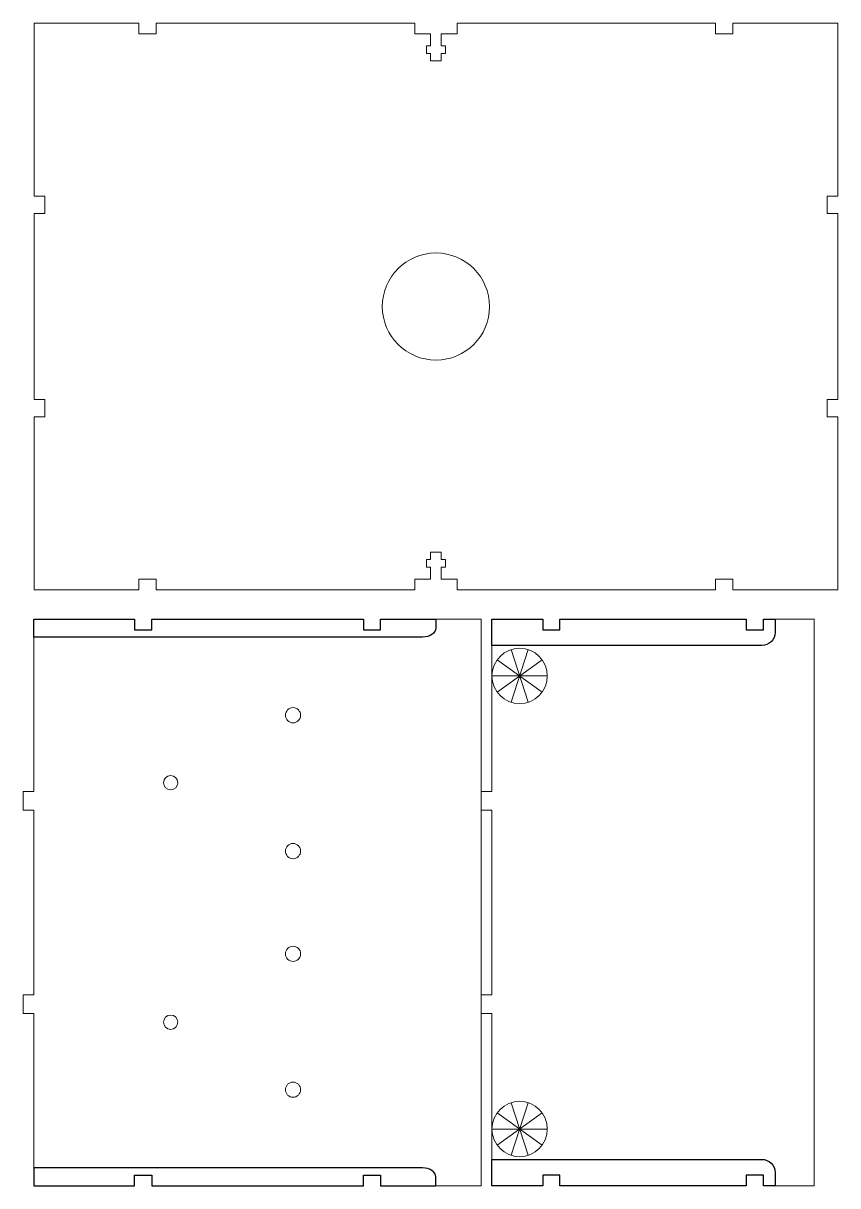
# Model space of a CAD drawing. Header units: millimetres. Extents: x -291 to 272, y -361 to 387.
# Drawn here: x -18 to 209.9, y -357.2 to -31.6 of the extents above; entities that cross this region are included whole.
import ezdxf

# ---------------------------------------------------------------- set-up
doc = ezdxf.new("R2010")
doc.units = ezdxf.units.MM
doc.header["$MEASUREMENT"] = 0
doc.layers.add('ChristianiaBike', color=7, linetype='Continuous')

msp = doc.modelspace()

# ---------------------------------------------------------------- linework, layer by layer
at = {"layer": 'ChristianiaBike', "color": 1, "lineweight": 9}
for points, knots in [([(91.5417, -187.3271), (91.5417, -187.3271), (91.5417, -190.3274), (91.5417, -190.3274), (91.5417, -190.3274), (91.5417, -190.3274), (19.1926, -190.3274), (19.1926, -190.3274), (19.1926, -190.3274), (19.1926, -190.3274), (19.1919, -187.3271), (19.1919, -187.3271), (19.1919, -187.3271), (19.1919, -187.3271), (14.3722, -187.3274), (14.3722, -187.3274), (14.3722, -187.3274), (14.3722, -187.3274), (14.3722, -190.3274), (14.3722, -190.3274), (14.3722, -190.3274), (14.3722, -190.3274), (-14.985, -190.3274), (-14.985, -190.3274), (-14.985, -190.3274), (-14.985, -190.3274), (-14.985, -141.878), (-14.985, -141.878), (-14.985, -141.878), (-14.985, -141.878), (-11.9853, -141.8777), (-11.9853, -141.8777), (-11.9853, -141.8777), (-11.9853, -141.8777), (-11.985, -137.0579), (-11.985, -137.0579), (-11.985, -137.0579), (-11.985, -137.0579), (-14.9853, -137.0579), (-14.9853, -137.0579), (-14.9853, -137.0579), (-14.9853, -137.0579), (-14.9853, -84.9168), (-14.9853, -84.9168), (-14.9853, -84.9168), (-14.9853, -84.9168), (-11.985, -84.9168), (-11.985, -84.9168), (-11.985, -84.9168), (-11.985, -84.9168), (-11.985, -80.0967), (-11.985, -80.0967), (-11.985, -80.0967), (-11.985, -80.0967), (-14.9853, -80.0967), (-14.9853, -80.0967), (-14.9853, -80.0967), (-14.9853, -80.0967), (-14.985, -31.6473), (-14.985, -31.6473), (-14.985, -31.6473), (-14.985, -31.6473), (14.3722, -31.6473), (14.3722, -31.6473), (14.3722, -31.6473), (14.3722, -31.6473), (14.3722, -34.6473), (14.3722, -34.6473), (14.3722, -34.6473), (14.3722, -34.6473), (19.1926, -34.6473), (19.1926, -34.6473), (19.1926, -34.6473), (19.1926, -34.6473), (19.1926, -31.6473), (19.1926, -31.6473), (19.1926, -31.6473), (19.1926, -31.6473), (91.5417, -31.6473), (91.5417, -31.6473), (91.5417, -31.6473), (91.5417, -31.6473), (91.5424, -34.6473), (91.5424, -34.6473), (91.5424, -34.6473), (91.5424, -34.6473), (95.9797, -34.6473), (95.9797, -34.6473), (95.9797, -34.6473), (95.9797, -34.6473), (95.9797, -37.9773), (95.9797, -37.9773), (95.9797, -37.9773), (95.9797, -37.9773), (94.8201, -37.9773), (94.8201, -37.9773), (94.8201, -37.9773), (94.8201, -37.9773), (94.8201, -40.1474), (94.8201, -40.1474), (94.8201, -40.1474), (94.8201, -40.1474), (95.9797, -40.1474), (95.9797, -40.1474), (95.9797, -40.1474), (95.9797, -40.1474), (95.9797, -42.1473), (95.9797, -42.1473), (95.9797, -42.1473), (95.9797, -42.1473), (98.9797, -42.1476), (98.9797, -42.1476), (98.9797, -42.1476), (98.9797, -42.1476), (98.9797, -40.1474), (98.9797, -40.1474), (98.9797, -40.1474), (98.9797, -40.1474), (100.14, -40.1474), (100.14, -40.1474), (100.14, -40.1474), (100.14, -40.1474), (100.14, -37.9773), (100.14, -37.9773), (100.14, -37.9773), (100.14, -37.9773), (98.9797, -37.9773), (98.9797, -37.9773), (98.9797, -37.9773), (98.9797, -37.9773), (98.9797, -34.6473), (98.9797, -34.6473), (98.9797, -34.6473), (98.9797, -34.6473), (103.4176, -34.6473), (103.4176, -34.6473), (103.4176, -34.6473), (103.4176, -34.6473), (103.4183, -31.6473), (103.4183, -31.6473), (103.4183, -31.6473), (103.4183, -31.6473), (175.7667, -31.6473), (175.7667, -31.6473), (175.7667, -31.6473), (175.7667, -31.6473), (175.7667, -34.6477), (175.7667, -34.6477), (175.7667, -34.6477), (175.7667, -34.6477), (180.5878, -34.6477), (180.5878, -34.6477), (180.5878, -34.6477), (180.5878, -34.6477), (180.5878, -31.6473), (180.5878, -31.6473), (180.5878, -31.6473), (180.5878, -31.6473), (209.9441, -31.6473), (209.9441, -31.6473), (209.9441, -31.6473), (209.9441, -31.6473), (209.9448, -80.0967), (209.9448, -80.0967), (209.9448, -80.0967), (209.9448, -80.0967), (206.9441, -80.0967), (206.9441, -80.0967), (206.9441, -80.0967), (206.9441, -80.0967), (206.9448, -84.9171), (206.9448, -84.9171), (206.9448, -84.9171), (206.9448, -84.9171), (209.9448, -84.9168), (209.9448, -84.9168), (209.9448, -84.9168), (209.9448, -84.9168), (209.9448, -137.0579), (209.9448, -137.0579), (209.9448, -137.0579), (209.9448, -137.0579), (206.9441, -137.0579), (206.9441, -137.0579), (206.9441, -137.0579), (206.9441, -137.0579), (206.9448, -141.8777), (206.9448, -141.8777), (206.9448, -141.8777), (206.9448, -141.8777), (209.9441, -141.8777), (209.9441, -141.8777), (209.9441, -141.8777), (209.9441, -141.8777), (209.9441, -190.3271), (209.9441, -190.3271), (209.9441, -190.3271), (209.9441, -190.3271), (180.5878, -190.3274), (180.5878, -190.3274), (180.5878, -190.3274), (180.5878, -190.3274), (180.5871, -187.3271), (180.5871, -187.3271), (180.5871, -187.3271), (180.5871, -187.3271), (175.7674, -187.3274), (175.7674, -187.3274), (175.7674, -187.3274), (175.7674, -187.3274), (175.7667, -190.3274), (175.7667, -190.3274), (175.7667, -190.3274), (175.7667, -190.3274), (103.4176, -190.3271), (103.4176, -190.3271), (103.4176, -190.3271), (103.4176, -190.3271), (103.4176, -187.3274), (103.4176, -187.3274), (103.4176, -187.3274), (103.4176, -187.3274), (98.9797, -187.3274), (98.9797, -187.3274), (98.9797, -187.3274), (98.9797, -187.3274), (98.9797, -183.9974), (98.9797, -183.9974), (98.9797, -183.9974), (98.9797, -183.9974), (100.1393, -183.9974), (100.1393, -183.9974), (100.1393, -183.9974), (100.1393, -183.9974), (100.1393, -181.8273), (100.1393, -181.8273), (100.1393, -181.8273), (100.1393, -181.8273), (98.9797, -181.8273), (98.9797, -181.8273), (98.9797, -181.8273), (98.9797, -181.8273), (98.9797, -179.8271), (98.9797, -179.8271), (98.9797, -179.8271), (98.9797, -179.8271), (95.9797, -179.8274), (95.9797, -179.8274), (95.9797, -179.8274), (95.9797, -179.8274), (95.9797, -181.8273), (95.9797, -181.8273), (95.9797, -181.8273), (95.9797, -181.8273), (94.8194, -181.8273), (94.8194, -181.8273), (94.8194, -181.8273), (94.8194, -181.8273), (94.8194, -183.9974), (94.8194, -183.9974), (94.8194, -183.9974), (94.8194, -183.9974), (95.9797, -183.9974), (95.9797, -183.9974), (95.9797, -183.9974), (95.9797, -183.9974), (95.9797, -187.3274), (95.9797, -187.3274), (95.9797, -187.3274), (95.9797, -187.3274), (91.5417, -187.3271), (91.5417, -187.3271)], [0, 0, 0, 0, 0.01449275, 0.01449275, 0.01449275, 0.01449275, 0.02898551, 0.02898551, 0.02898551, 0.02898551, 0.04347826, 0.04347826, 0.04347826, 0.04347826, 0.05797101, 0.05797101, 0.05797101, 0.05797101, 0.07246377, 0.07246377, 0.07246377, 0.07246377, 0.08695652, 0.08695652, 0.08695652, 0.08695652, 0.10144928, 0.10144928, 0.10144928, 0.10144928, 0.11594203, 0.11594203, 0.11594203, 0.11594203, 0.13043478, 0.13043478, 0.13043478, 0.13043478, 0.14492754, 0.14492754, 0.14492754, 0.14492754, 0.15942029, 0.15942029, 0.15942029, 0.15942029, 0.17391304, 0.17391304, 0.17391304, 0.17391304, 0.1884058, 0.1884058, 0.1884058, 0.1884058, 0.20289855, 0.20289855, 0.20289855, 0.20289855, 0.2173913, 0.2173913, 0.2173913, 0.2173913, 0.23188406, 0.23188406, 0.23188406, 0.23188406, 0.24637681, 0.24637681, 0.24637681, 0.24637681, 0.26086957, 0.26086957, 0.26086957, 0.26086957, 0.27536232, 0.27536232, 0.27536232, 0.27536232, 0.28985507, 0.28985507, 0.28985507, 0.28985507, 0.30434783, 0.30434783, 0.30434783, 0.30434783, 0.31884058, 0.31884058, 0.31884058, 0.31884058, 0.33333333, 0.33333333, 0.33333333, 0.33333333, 0.34782609, 0.34782609, 0.34782609, 0.34782609, 0.36231884, 0.36231884, 0.36231884, 0.36231884, 0.37681159, 0.37681159, 0.37681159, 0.37681159, 0.39130435, 0.39130435, 0.39130435, 0.39130435, 0.4057971, 0.4057971, 0.4057971, 0.4057971, 0.42028986, 0.42028986, 0.42028986, 0.42028986, 0.43478261, 0.43478261, 0.43478261, 0.43478261, 0.44927536, 0.44927536, 0.44927536, 0.44927536, 0.46376812, 0.46376812, 0.46376812, 0.46376812, 0.47826087, 0.47826087, 0.47826087, 0.47826087, 0.49275362, 0.49275362, 0.49275362, 0.49275362, 0.50724638, 0.50724638, 0.50724638, 0.50724638, 0.52173913, 0.52173913, 0.52173913, 0.52173913, 0.53623188, 0.53623188, 0.53623188, 0.53623188, 0.55072464, 0.55072464, 0.55072464, 0.55072464, 0.56521739, 0.56521739, 0.56521739, 0.56521739, 0.57971014, 0.57971014, 0.57971014, 0.57971014, 0.5942029, 0.5942029, 0.5942029, 0.5942029, 0.60869565, 0.60869565, 0.60869565, 0.60869565, 0.62318841, 0.62318841, 0.62318841, 0.62318841, 0.63768116, 0.63768116, 0.63768116, 0.63768116, 0.65217391, 0.65217391, 0.65217391, 0.65217391, 0.66666667, 0.66666667, 0.66666667, 0.66666667, 0.68115942, 0.68115942, 0.68115942, 0.68115942, 0.69565217, 0.69565217, 0.69565217, 0.69565217, 0.71014493, 0.71014493, 0.71014493, 0.71014493, 0.72463768, 0.72463768, 0.72463768, 0.72463768, 0.73913043, 0.73913043, 0.73913043, 0.73913043, 0.75362319, 0.75362319, 0.75362319, 0.75362319, 0.76811594, 0.76811594, 0.76811594, 0.76811594, 0.7826087, 0.7826087, 0.7826087, 0.7826087, 0.79710145, 0.79710145, 0.79710145, 0.79710145, 0.8115942, 0.8115942, 0.8115942, 0.8115942, 0.82608696, 0.82608696, 0.82608696, 0.82608696, 0.84057971, 0.84057971, 0.84057971, 0.84057971, 0.85507246, 0.85507246, 0.85507246, 0.85507246, 0.86956522, 0.86956522, 0.86956522, 0.86956522, 0.88405797, 0.88405797, 0.88405797, 0.88405797, 0.89855072, 0.89855072, 0.89855072, 0.89855072, 0.91304348, 0.91304348, 0.91304348, 0.91304348, 0.92753623, 0.92753623, 0.92753623, 0.92753623, 0.94202899, 0.94202899, 0.94202899, 0.94202899, 0.95652174, 0.95652174, 0.95652174, 0.95652174, 0.97101449, 0.97101449, 0.97101449, 0.97101449, 1, 1, 1, 1]), ([(112.4796, -110.9872), (112.4796, -119.272), (105.7637, -125.9875), (97.4797, -125.9875), (97.4797, -125.9875), (89.1956, -125.9875), (82.4797, -119.272), (82.479, -110.9872), (82.479, -110.9872), (82.479, -102.7028), (89.1949, -95.9879), (97.4797, -95.9876), (97.4797, -95.9876), (105.7637, -95.9876), (112.4796, -102.7028), (112.4796, -110.9872)], [0, 0, 0, 0, 0.2, 0.2, 0.2, 0.2, 0.4, 0.4, 0.4, 0.4, 0.6, 0.6, 0.6, 0.6, 1, 1, 1, 1]), ([(-18.0203, -303.7861), (-18.0203, -303.7861), (-15.0203, -303.7861), (-15.0203, -303.7861), (-15.0203, -303.7861), (-15.0203, -303.7861), (-15.0203, -252.0049), (-15.0203, -252.0049), (-15.0203, -252.0049), (-15.0203, -252.0049), (-18.0203, -252.0049), (-18.0203, -252.0049), (-18.0203, -252.0049), (-18.0203, -252.0049), (-18.0203, -246.8256), (-18.0203, -246.8256), (-18.0203, -246.8256), (-18.0203, -246.8256), (-15.0203, -246.8256), (-15.0203, -246.8256), (-15.0203, -246.8256), (-15.0203, -246.8256), (-15.0203, -198.5557), (-15.0203, -198.5557), (-15.0203, -198.5557), (-15.0203, -198.5557), (13.151, -198.5557), (13.151, -198.5557), (13.151, -198.5557), (13.151, -198.5557), (13.151, -201.5557), (13.151, -201.5557), (13.151, -201.5557), (13.151, -201.5557), (17.9713, -201.5557), (17.9713, -201.5557), (17.9713, -201.5557), (17.9713, -201.5557), (17.9713, -198.5557), (17.9713, -198.5557), (17.9713, -198.5557), (17.9713, -198.5557), (77.1681, -198.5557), (77.1681, -198.5557), (77.1681, -198.5557), (77.1681, -198.5557), (77.1681, -201.5557), (77.1681, -201.5557), (77.1681, -201.5557), (77.1681, -201.5557), (81.9881, -201.5557), (81.9881, -201.5557), (81.9881, -201.5557), (81.9881, -201.5557), (81.9881, -198.5557), (81.9881, -198.5557), (81.9881, -198.5557), (81.9881, -198.5557), (110.16, -198.556), (110.16, -198.556), (110.16, -198.556), (110.16, -198.556), (110.16, -357.2361), (110.16, -357.2361), (110.16, -357.2361), (110.16, -357.2361), (81.9881, -357.2361), (81.9881, -357.2361), (81.9881, -357.2361), (81.9881, -357.2361), (81.9881, -354.2361), (81.9881, -354.2361), (81.9881, -354.2361), (81.9881, -354.2361), (77.1681, -354.2361), (77.1681, -354.2361), (77.1681, -354.2361), (77.1681, -354.2361), (77.1681, -357.2361), (77.1681, -357.2361), (77.1681, -357.2361), (77.1681, -357.2361), (17.9713, -357.2361), (17.9713, -357.2361), (17.9713, -357.2361), (17.9713, -357.2361), (17.9713, -354.2361), (17.9713, -354.2361), (17.9713, -354.2361), (17.9713, -354.2361), (13.151, -354.2361), (13.151, -354.2361), (13.151, -354.2361), (13.151, -354.2361), (13.151, -357.2361), (13.151, -357.2361), (13.151, -357.2361), (13.151, -357.2361), (-15.0203, -357.2361), (-15.0203, -357.2361), (-15.0203, -357.2361), (-15.0203, -357.2361), (-15.0203, -308.9662), (-15.0203, -308.9662), (-15.0203, -308.9662), (-15.0203, -308.9662), (-18.0203, -308.9662), (-18.0203, -308.9662), (-18.0203, -308.9662), (-18.0203, -308.9662), (-18.0203, -303.7861), (-18.0203, -303.7861)], [0, 0, 0, 0, 0.03448276, 0.03448276, 0.03448276, 0.03448276, 0.06896552, 0.06896552, 0.06896552, 0.06896552, 0.10344828, 0.10344828, 0.10344828, 0.10344828, 0.13793103, 0.13793103, 0.13793103, 0.13793103, 0.17241379, 0.17241379, 0.17241379, 0.17241379, 0.20689655, 0.20689655, 0.20689655, 0.20689655, 0.24137931, 0.24137931, 0.24137931, 0.24137931, 0.27586207, 0.27586207, 0.27586207, 0.27586207, 0.31034483, 0.31034483, 0.31034483, 0.31034483, 0.34482759, 0.34482759, 0.34482759, 0.34482759, 0.37931034, 0.37931034, 0.37931034, 0.37931034, 0.4137931, 0.4137931, 0.4137931, 0.4137931, 0.44827586, 0.44827586, 0.44827586, 0.44827586, 0.48275862, 0.48275862, 0.48275862, 0.48275862, 0.51724138, 0.51724138, 0.51724138, 0.51724138, 0.55172414, 0.55172414, 0.55172414, 0.55172414, 0.5862069, 0.5862069, 0.5862069, 0.5862069, 0.62068966, 0.62068966, 0.62068966, 0.62068966, 0.65517241, 0.65517241, 0.65517241, 0.65517241, 0.68965517, 0.68965517, 0.68965517, 0.68965517, 0.72413793, 0.72413793, 0.72413793, 0.72413793, 0.75862069, 0.75862069, 0.75862069, 0.75862069, 0.79310345, 0.79310345, 0.79310345, 0.79310345, 0.82758621, 0.82758621, 0.82758621, 0.82758621, 0.86206897, 0.86206897, 0.86206897, 0.86206897, 0.89655172, 0.89655172, 0.89655172, 0.89655172, 0.93103448, 0.93103448, 0.93103448, 0.93103448, 1, 1, 1, 1]), ([(110.16, -303.7868), (110.16, -303.7868), (113.16, -303.7868), (113.16, -303.7868), (113.16, -303.7868), (113.16, -303.7868), (113.16, -252.0056), (113.16, -252.0056), (113.16, -252.0056), (113.16, -252.0056), (110.16, -252.0056), (110.16, -252.0056), (110.16, -252.0056), (110.16, -252.0056), (110.16, -246.8256), (110.16, -246.8256), (110.16, -246.8256), (110.16, -246.8256), (113.16, -246.8256), (113.16, -246.8256), (113.16, -246.8256), (113.16, -246.8256), (113.16, -198.5564), (113.16, -198.5564), (113.16, -198.5564), (113.16, -198.5564), (127.3593, -198.5564), (127.3593, -198.5564), (127.3593, -198.5564), (127.3593, -198.5564), (127.3593, -201.5557), (127.3593, -201.5557), (127.3593, -201.5557), (127.3593, -201.5557), (132.179, -201.5557), (132.179, -201.5557), (132.179, -201.5557), (132.179, -201.5557), (132.179, -198.5564), (132.179, -198.5564), (132.179, -198.5564), (132.179, -198.5564), (184.3205, -198.5564), (184.3205, -198.5564), (184.3205, -198.5564), (184.3205, -198.5564), (184.3205, -201.5557), (184.3205, -201.5557), (184.3205, -201.5557), (184.3205, -201.5557), (189.1402, -201.5557), (189.1402, -201.5557), (189.1402, -201.5557), (189.1402, -201.5557), (189.1402, -198.5564), (189.1402, -198.5564), (189.1402, -198.5564), (189.1402, -198.5564), (203.3402, -198.5564), (203.3402, -198.5564), (203.3402, -198.5564), (203.3402, -198.5564), (203.3402, -357.2361), (203.3402, -357.2361), (203.3402, -357.2361), (203.3402, -357.2361), (189.1402, -357.2361), (189.1402, -357.2361), (189.1402, -357.2361), (189.1402, -357.2361), (189.1402, -354.2361), (189.1402, -354.2361), (189.1402, -354.2361), (189.1402, -354.2361), (184.3205, -354.2361), (184.3205, -354.2361), (184.3205, -354.2361), (184.3205, -354.2361), (184.3205, -357.2361), (184.3205, -357.2361), (184.3205, -357.2361), (184.3205, -357.2361), (132.179, -357.2361), (132.179, -357.2361), (132.179, -357.2361), (132.179, -357.2361), (132.179, -354.2361), (132.179, -354.2361), (132.179, -354.2361), (132.179, -354.2361), (127.3593, -354.2361), (127.3593, -354.2361), (127.3593, -354.2361), (127.3593, -354.2361), (127.3593, -357.2361), (127.3593, -357.2361), (127.3593, -357.2361), (127.3593, -357.2361), (113.16, -357.2361), (113.16, -357.2361), (113.16, -357.2361), (113.16, -357.2361), (113.16, -308.9662), (113.16, -308.9662), (113.16, -308.9662), (113.16, -308.9662), (110.16, -308.9662), (110.16, -308.9662), (110.16, -308.9662), (110.16, -308.9662), (110.16, -303.7868), (110.16, -303.7868)], [0, 0, 0, 0, 0.03448276, 0.03448276, 0.03448276, 0.03448276, 0.06896552, 0.06896552, 0.06896552, 0.06896552, 0.10344828, 0.10344828, 0.10344828, 0.10344828, 0.13793103, 0.13793103, 0.13793103, 0.13793103, 0.17241379, 0.17241379, 0.17241379, 0.17241379, 0.20689655, 0.20689655, 0.20689655, 0.20689655, 0.24137931, 0.24137931, 0.24137931, 0.24137931, 0.27586207, 0.27586207, 0.27586207, 0.27586207, 0.31034483, 0.31034483, 0.31034483, 0.31034483, 0.34482759, 0.34482759, 0.34482759, 0.34482759, 0.37931034, 0.37931034, 0.37931034, 0.37931034, 0.4137931, 0.4137931, 0.4137931, 0.4137931, 0.44827586, 0.44827586, 0.44827586, 0.44827586, 0.48275862, 0.48275862, 0.48275862, 0.48275862, 0.51724138, 0.51724138, 0.51724138, 0.51724138, 0.55172414, 0.55172414, 0.55172414, 0.55172414, 0.5862069, 0.5862069, 0.5862069, 0.5862069, 0.62068966, 0.62068966, 0.62068966, 0.62068966, 0.65517241, 0.65517241, 0.65517241, 0.65517241, 0.68965517, 0.68965517, 0.68965517, 0.68965517, 0.72413793, 0.72413793, 0.72413793, 0.72413793, 0.75862069, 0.75862069, 0.75862069, 0.75862069, 0.79310345, 0.79310345, 0.79310345, 0.79310345, 0.82758621, 0.82758621, 0.82758621, 0.82758621, 0.86206897, 0.86206897, 0.86206897, 0.86206897, 0.89655172, 0.89655172, 0.89655172, 0.89655172, 0.93103448, 0.93103448, 0.93103448, 0.93103448, 1, 1, 1, 1])]:
    msp.add_open_spline(points, degree=3, knots=knots, dxfattribs=at)
at = {"layer": 'ChristianiaBike', "color": 250}
for points in [[(97.4797, -201.0589), (97.4797, -199.6822), (97.4797, -198.5557), (97.4797, -198.5557), (97.4797, -198.5557), (97.4797, -198.5557), (81.9881, -198.5557), (81.9881, -198.5557), (81.9881, -198.5557), (81.9881, -198.5557), (81.9881, -201.5557), (81.9881, -201.5557), (81.9881, -201.5557), (81.9881, -201.5557), (77.1681, -201.5557), (77.1681, -201.5557), (77.1681, -201.5557), (77.1681, -201.5557), (77.1681, -198.5557), (77.1681, -198.5557), (77.1681, -198.5557), (77.1681, -198.5557), (17.971, -198.5557), (17.971, -198.5557), (17.971, -198.5557), (17.971, -198.5557), (17.971, -201.5557), (17.971, -201.5557), (17.971, -201.5557), (17.971, -201.5557), (13.151, -201.5557), (13.151, -201.5557), (13.151, -201.5557), (13.151, -201.5557), (13.151, -198.5557), (13.151, -198.5557), (13.151, -198.5557), (13.151, -198.5557), (-15.0203, -198.5557), (-15.0203, -198.5557), (-15.0203, -198.5557), (-15.0203, -198.5557), (-15.0203, -203.5614), (-15.0203, -203.5614), (-15.0203, -203.5614), (-15.0203, -203.5614), (93.7294, -203.5614), (93.7294, -203.5614), (93.7294, -203.5614), (95.7923, -203.5614), (97.4797, -202.4355), (97.4797, -201.0589)], [(113.16, -205.9399), (113.16, -205.9399), (188.66, -205.9399), (188.66, -205.9399), (188.66, -205.9399), (190.7222, -205.9399), (192.4103, -204.278), (192.4103, -202.2481), (192.4103, -202.2481), (192.4103, -200.2176), (192.4103, -198.5564), (192.4103, -198.5564), (192.4103, -198.5564), (192.4103, -198.5564), (189.1402, -198.5564), (189.1402, -198.5564), (189.1402, -198.5564), (189.1402, -198.5564), (189.1402, -201.5557), (189.1402, -201.5557), (189.1402, -201.5557), (189.1402, -201.5557), (184.3205, -201.5557), (184.3205, -201.5557), (184.3205, -201.5557), (184.3205, -201.5557), (184.3205, -198.5564), (184.3205, -198.5564), (184.3205, -198.5564), (184.3205, -198.5564), (132.179, -198.5564), (132.179, -198.5564), (132.179, -198.5564), (132.179, -198.5564), (132.179, -201.5557), (132.179, -201.5557), (132.179, -201.5557), (132.179, -201.5557), (127.3593, -201.5557), (127.3593, -201.5557), (127.3593, -201.5557), (127.3593, -201.5557), (127.3593, -198.5564), (127.3593, -198.5564), (127.3593, -198.5564), (127.3593, -198.5564), (113.16, -198.5564), (113.16, -198.5564), (113.16, -198.5564), (113.16, -198.5564), (113.16, -205.9399), (113.16, -205.9399)], [(192.4103, -357.2361), (192.4103, -357.2361), (192.4103, -355.5748), (192.4103, -353.5443), (192.4103, -353.5443), (192.4103, -351.5144), (190.7222, -349.8532), (188.66, -349.8532), (188.66, -349.8532), (188.66, -349.8532), (113.16, -349.8532), (113.16, -349.8532), (113.16, -349.8532), (113.16, -349.8532), (113.16, -357.2361), (113.16, -357.2361), (113.16, -357.2361), (113.16, -357.2361), (127.3593, -357.2361), (127.3593, -357.2361), (127.3593, -357.2361), (127.3593, -357.2361), (127.3593, -354.2361), (127.3593, -354.2361), (127.3593, -354.2361), (127.3593, -354.2361), (132.179, -354.2361), (132.179, -354.2361), (132.179, -354.2361), (132.179, -354.2361), (132.179, -357.2361), (132.179, -357.2361), (132.179, -357.2361), (132.179, -357.2361), (184.3205, -357.2361), (184.3205, -357.2361), (184.3205, -357.2361), (184.3205, -357.2361), (184.3205, -354.2361), (184.3205, -354.2361), (184.3205, -354.2361), (184.3205, -354.2361), (189.1402, -354.2361), (189.1402, -354.2361), (189.1402, -354.2361), (189.1402, -354.2361), (189.1402, -357.2361), (189.1402, -357.2361), (189.1402, -357.2361), (189.1402, -357.2361), (192.4103, -357.2361), (192.4103, -357.2361)], [(97.4797, -354.7329), (97.4797, -356.1095), (97.4797, -357.2361), (97.4797, -357.2361), (97.4797, -357.2361), (97.4797, -357.2361), (81.9881, -357.2361), (81.9881, -357.2361), (81.9881, -357.2361), (81.9881, -357.2361), (81.9881, -354.2361), (81.9881, -354.2361), (81.9881, -354.2361), (81.9881, -354.2361), (77.1681, -354.2361), (77.1681, -354.2361), (77.1681, -354.2361), (77.1681, -354.2361), (77.1681, -357.2361), (77.1681, -357.2361), (77.1681, -357.2361), (77.1681, -357.2361), (17.971, -357.2361), (17.971, -357.2361), (17.971, -357.2361), (17.971, -357.2361), (17.971, -354.2361), (17.971, -354.2361), (17.971, -354.2361), (17.971, -354.2361), (13.151, -354.2361), (13.151, -354.2361), (13.151, -354.2361), (13.151, -354.2361), (13.151, -357.2361), (13.151, -357.2361), (13.151, -357.2361), (13.151, -357.2361), (-15.0203, -357.2361), (-15.0203, -357.2361), (-15.0203, -357.2361), (-15.0203, -357.2361), (-15.0203, -352.2303), (-15.0203, -352.2303), (-15.0203, -352.2303), (-15.0203, -352.2303), (93.7294, -352.2303), (93.7294, -352.2303), (93.7294, -352.2303), (95.7923, -352.2303), (97.4797, -353.3562), (97.4797, -354.7329)]]:
    msp.add_open_spline(points, degree=3, knots=[0, 0, 0, 0, 0.07142857, 0.07142857, 0.07142857, 0.07142857, 0.14285714, 0.14285714, 0.14285714, 0.14285714, 0.21428571, 0.21428571, 0.21428571, 0.21428571, 0.28571429, 0.28571429, 0.28571429, 0.28571429, 0.35714286, 0.35714286, 0.35714286, 0.35714286, 0.42857143, 0.42857143, 0.42857143, 0.42857143, 0.5, 0.5, 0.5, 0.5, 0.57142857, 0.57142857, 0.57142857, 0.57142857, 0.64285714, 0.64285714, 0.64285714, 0.64285714, 0.71428571, 0.71428571, 0.71428571, 0.71428571, 0.78571429, 0.78571429, 0.78571429, 0.78571429, 0.85714286, 0.85714286, 0.85714286, 0.85714286, 1, 1, 1, 1], dxfattribs=at)
at = {"layer": 'ChristianiaBike', "color": 5, "lineweight": 9}
for points in [[(120.9101, -222.2083), (116.6299, -222.2083), (113.16, -218.7343), (113.16, -214.4493), (113.16, -214.4493), (113.16, -210.1643), (116.6299, -206.6902), (120.9101, -206.6902), (120.9101, -206.6902), (125.1903, -206.6902), (128.6602, -210.1643), (128.6602, -214.4493), (128.6602, -214.4493), (128.6602, -218.7343), (125.1903, -222.2083), (120.9101, -222.2083)], [(57.4797, -227.5885), (56.3063, -227.5885), (55.3547, -226.6363), (55.3547, -225.4615), (55.3547, -225.4615), (55.3547, -224.2864), (56.3063, -223.3342), (57.4797, -223.3342), (57.4797, -223.3342), (58.6531, -223.3342), (59.6046, -224.2864), (59.6046, -225.4615), (59.6046, -225.4615), (59.6046, -226.6363), (58.6531, -227.5885), (57.4797, -227.5885)], [(23.2296, -246.3605), (22.1251, -246.3605), (21.2297, -245.4641), (21.2297, -244.3582), (21.2297, -244.3582), (21.2297, -243.2516), (22.1251, -242.3552), (23.2296, -242.3552), (23.2296, -242.3552), (24.3344, -242.3552), (25.2295, -243.2516), (25.2295, -244.3582), (25.2295, -244.3582), (25.2295, -245.4641), (24.3344, -246.3605), (23.2296, -246.3605)], [(57.4797, -265.6317), (56.3063, -265.6317), (55.3547, -264.6795), (55.3547, -263.5047), (55.3547, -263.5047), (55.3547, -262.3299), (56.3063, -261.377), (57.4797, -261.377), (57.4797, -261.377), (58.6531, -261.377), (59.6046, -262.3299), (59.6046, -263.5047), (59.6046, -263.5047), (59.6046, -264.6795), (58.6531, -265.6317), (57.4797, -265.6317)], [(57.4797, -290.1601), (56.3063, -290.1601), (55.3547, -291.1123), (55.3547, -292.2871), (55.3547, -292.2871), (55.3547, -293.4625), (56.3063, -294.4148), (57.4797, -294.4148), (57.4797, -294.4148), (58.6531, -294.4148), (59.6046, -293.4625), (59.6046, -292.2871), (59.6046, -292.2871), (59.6046, -291.1123), (58.6531, -290.1601), (57.4797, -290.1601)], [(23.2296, -309.4312), (22.1251, -309.4312), (21.2297, -310.3276), (21.2297, -311.4335), (21.2297, -311.4335), (21.2297, -312.5401), (22.1251, -313.4365), (23.2296, -313.4365), (23.2296, -313.4365), (24.3344, -313.4365), (25.2295, -312.5401), (25.2295, -311.4335), (25.2295, -311.4335), (25.2295, -310.3276), (24.3344, -309.4312), (23.2296, -309.4312)], [(57.4797, -328.2029), (56.3063, -328.2029), (55.3547, -329.1551), (55.3547, -330.3299), (55.3547, -330.3299), (55.3547, -331.5053), (56.3063, -332.4576), (57.4797, -332.4576), (57.4797, -332.4576), (58.6531, -332.4576), (59.6046, -331.5053), (59.6046, -330.3299), (59.6046, -330.3299), (59.6046, -329.1551), (58.6531, -328.2029), (57.4797, -328.2029)], [(120.9101, -333.5841), (116.6299, -333.5841), (113.16, -337.0581), (113.16, -341.3432), (113.16, -341.3432), (113.16, -345.6282), (116.6299, -349.1022), (120.9101, -349.1022), (120.9101, -349.1022), (125.1903, -349.1022), (128.6602, -345.6282), (128.6602, -341.3432), (128.6602, -341.3432), (128.6602, -337.0581), (125.1903, -333.5841), (120.9101, -333.5841)]]:
    msp.add_open_spline(points, degree=3, knots=[0, 0, 0, 0, 0.2, 0.2, 0.2, 0.2, 0.4, 0.4, 0.4, 0.4, 0.6, 0.6, 0.6, 0.6, 1, 1, 1, 1], dxfattribs=at)
for points in [[(123.3051, -207.0788), (123.3051, -207.0788), (118.5158, -221.8204), (118.5158, -221.8204)], [(118.5158, -207.0788), (118.5158, -207.0788), (123.3051, -221.8197), (123.3051, -221.8197)], [(127.1802, -209.8942), (127.1802, -209.8942), (114.64, -219.0051), (114.64, -219.0051)], [(114.6407, -209.8942), (114.6407, -209.8942), (127.1802, -219.0044), (127.1802, -219.0044)], [(128.6602, -214.4493), (128.6602, -214.4493), (113.16, -214.4493), (113.16, -214.4493)], [(123.3051, -333.9727), (123.3051, -333.9727), (118.5158, -348.7136), (118.5158, -348.7136)], [(118.5158, -333.9727), (118.5158, -333.9727), (123.3051, -348.7136), (123.3051, -348.7136)], [(127.1802, -336.7874), (127.1802, -336.7874), (114.64, -345.8983), (114.64, -345.8983)], [(114.6407, -336.7881), (114.6407, -336.7881), (127.1802, -345.8983), (127.1802, -345.8983)], [(128.6602, -341.3432), (128.6602, -341.3432), (113.16, -341.3432), (113.16, -341.3432)]]:
    msp.add_open_spline(points, degree=3, dxfattribs=at)

doc.saveas('drawing.dxf')
